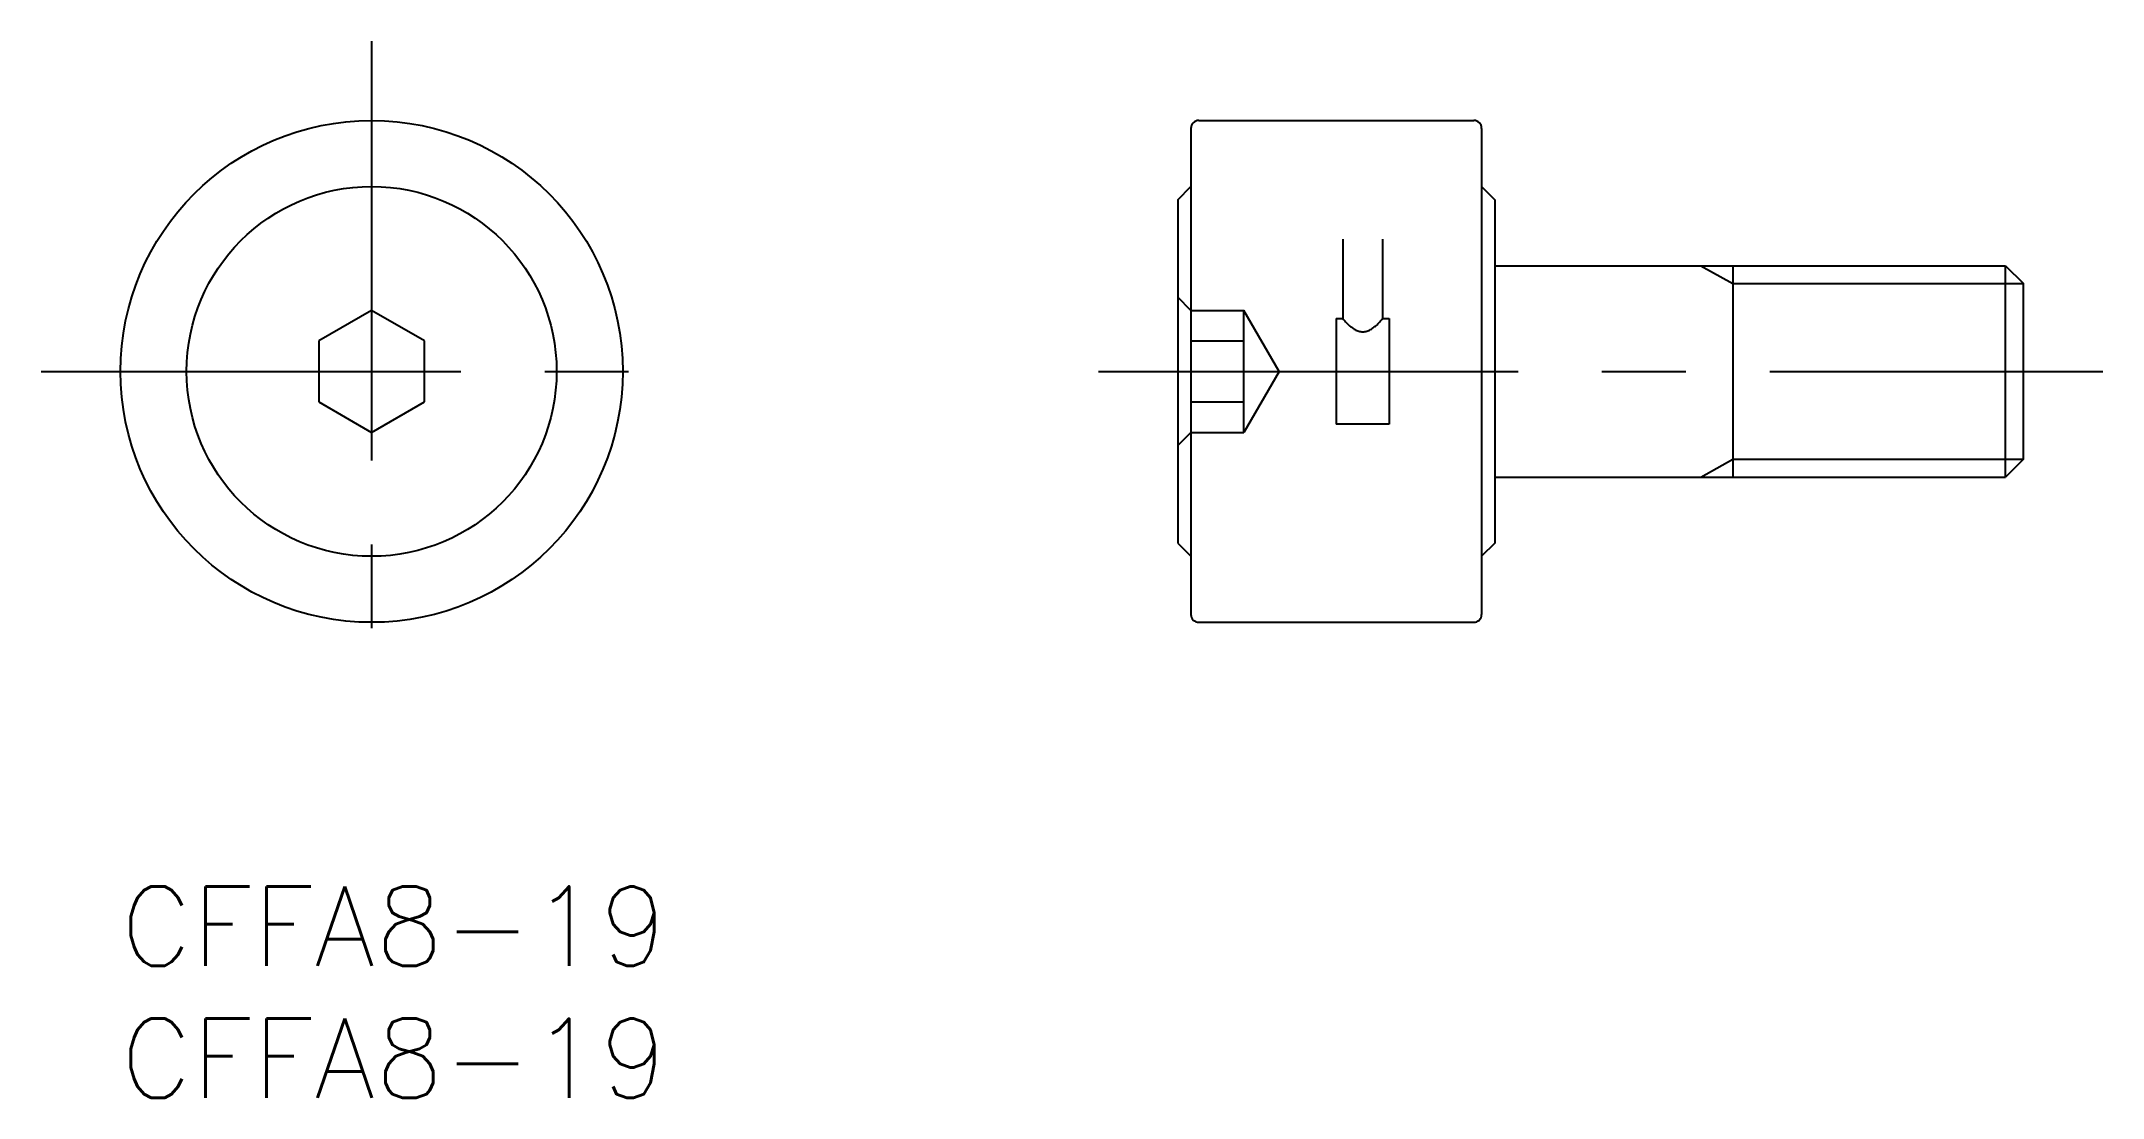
# Model space of a CAD drawing. Extents: x -3 to 75, y -8 to 32.
import ezdxf

# ---------------------------------------------------------------- set-up
doc = ezdxf.new("R2010")
doc.units = 0
doc.header["$LTSCALE"] = 0.5
doc.linetypes.add('CENTER', pattern=[50.8, 31.75, -6.35, 6.35, -6.35])
doc.linetypes.add('DASHED', pattern=[19.05, 12.7, -6.35])
for name, color, linetype in [('MSM_CENTER', 1, 'CENTER'), ('MSM_CONTINUOUS', 7, 'CONTINUOUS'), ('MSM_DASHED', 4, 'DASHED'), ('MSM_NARROW', 5, 'CONTINUOUS'), ('MSM_PART_NUMBER', 7, 'CONTINUOUS')]:
    doc.layers.add(name, color=color, linetype=linetype)
doc.styles.get("Standard").update_dxf_attribs({"font": 'txt.shx', "height": 3, "bigfont": 'bigfont.shx'})

# ---------------------------------------------------------------- blocks, each defined once
blk = doc.blocks.new('*U2')
at = {"layer": 'MSM_PART_NUMBER'}
blk.add_text('CFFA8-19', height=3, dxfattribs=at).set_placement((0, -3))
blk = doc.blocks.new('*U3')
at = {"layer": 'MSM_PART_NUMBER'}
blk.add_text('CFFA8-19', height=3, dxfattribs=at).set_placement((0, -8))

msp = doc.modelspace()

# ---------------------------------------------------------------- linework, layer by layer
at = {"layer": 'MSM_CENTER'}
for p, q in [((9.5, 32), (9.5, 7)), ((-3, 19.5), (22, 19.5)), ((37, 19.5), (75, 19.5))]:
    msp.add_line(p, q, dxfattribs=at)
at = {"layer": 'MSM_CONTINUOUS'}
for p, q in [((40.8, 29), (51.2, 29)), ((40.5, 28.7), (40.5, 10.3)), ((51.5, 28.7), (51.5, 10.3)), ((40, 26), (40.5, 26.5)), ((40, 26), (40, 13)), ((51.5, 26.5), (52, 26)), ((52, 26), (52, 13)), ((52, 23.5), (71.324, 23.5)), ((61, 23.5), (61, 15.5)), ((71.324, 15.5), (71.324, 23.5)), ((71.324, 23.5), (72, 22.823)), ((72, 16.176), (72, 22.823)), ((9.5, 21.809), (7.5, 20.655)), ((11.5, 20.655), (9.5, 21.809)), ((7.5, 20.655), (7.5, 18.345)), ((11.5, 18.345), (11.5, 20.655)), ((7.5, 18.345), (9.5, 17.191)), ((9.5, 17.191), (11.5, 18.345)), ((72, 16.176), (71.324, 15.5)), ((52, 15.5), (71.324, 15.5)), ((40, 13), (40.5, 12.5)), ((52, 13), (51.5, 12.5)), ((40.8, 10), (51.2, 10))]:
    msp.add_line(p, q, dxfattribs=at)
for radius in [9.5, 7]:
    msp.add_circle((9.5, 19.5), radius, dxfattribs=at)
for centre, start, end in [((40.8, 28.7), 90, 180), ((51.2, 28.7), 0, 90), ((40.8, 10.3), 180, 270), ((51.2, 10.3), 270, 0)]:
    msp.add_arc(centre, 0.3, start, end, dxfattribs=at)
at = {"layer": 'MSM_DASHED'}
for p, q in [((46.25, 24.5), (46.25, 21.5)), ((47.75, 24.5), (47.75, 21.5)), ((40.5, 21.809), (40, 22.309)), ((40.5, 21.809), (42.5, 21.809)), ((43.833, 19.5), (42.5, 21.809)), ((42.5, 17.191), (42.5, 21.809)), ((46, 21.5), (46, 17.5)), ((46, 21.5), (46.25, 21.5)), ((47.75, 21.5), (48, 21.5)), ((48, 21.5), (48, 17.5)), ((40.5, 20.655), (42.5, 20.655)), ((43.833, 19.5), (42.5, 17.191)), ((40.5, 18.345), (42.5, 18.345)), ((40, 16.691), (40.5, 17.191)), ((40.5, 17.191), (42.5, 17.191)), ((48, 17.5), (46, 17.5))]:
    msp.add_line(p, q, dxfattribs=at)
for centre, radius, start, end in [((47.478, 22.385), 1.514, 215.7856, 239.28378), ((47, 21.562), 0.562, 238.30989, 301.66711), ((46.523, 22.385), 1.513, 300.70058, 324.21893)]:
    msp.add_arc(centre, radius, start, end, dxfattribs=at)
at = {"layer": 'MSM_NARROW'}
for p, q in [((59.788, 23.5), (61, 22.823)), ((61, 22.823), (72, 22.823)), ((59.788, 15.5), (61, 16.176)), ((61, 16.176), (72, 16.176))]:
    msp.add_line(p, q, dxfattribs=at)

# ---------------------------------------------------------------- block references
at = {"layer": 'MSM_CONTINUOUS'}
for name in ['*U2', '*U3']:
    msp.add_blockref(name, (0, 0), dxfattribs=at)

doc.saveas('drawing.dxf')
